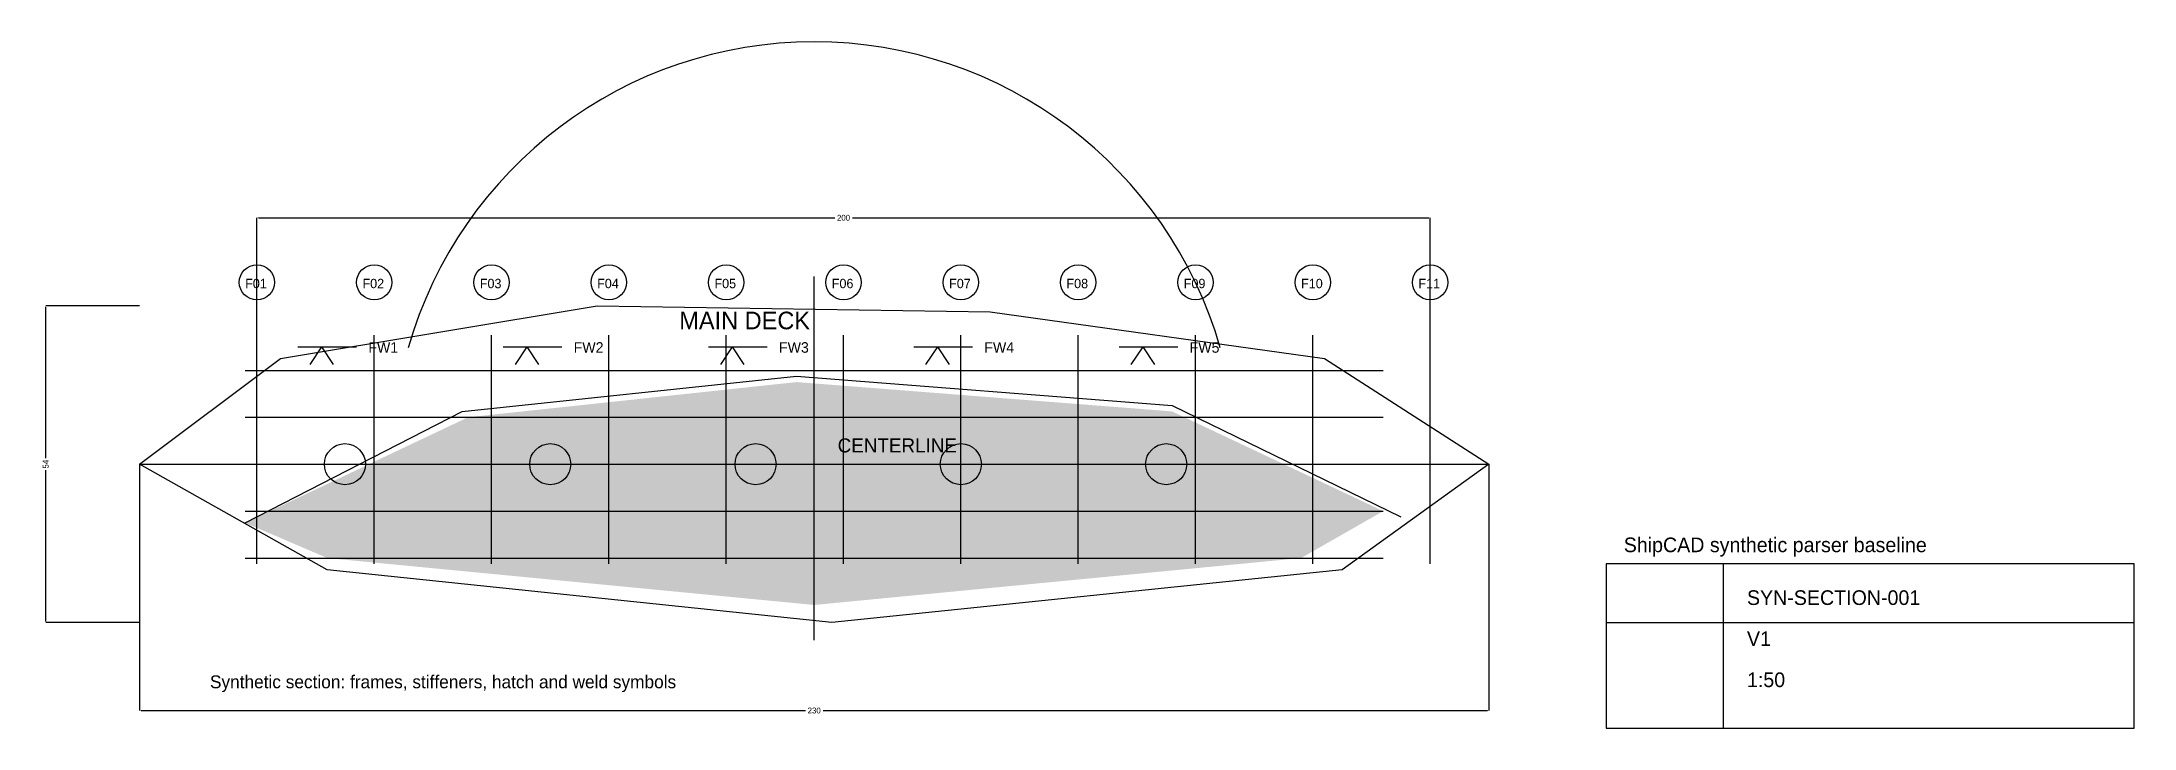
# Model space of a CAD drawing. Header units: metres. Extents: x -17 to 340, y -45 to 72.
import ezdxf

# ---------------------------------------------------------------- set-up
doc = ezdxf.new("R2010")
doc.units = ezdxf.units.M
for name, color, linetype in [('DIM-MAIN', 2, 'Continuous'), ('EQUIP-OUTLINE', 140, 'Continuous'), ('HATCH-SECTION', 8, 'Continuous'), ('S-CENTER', 6, 'Continuous'), ('S-FRAME', 3, 'Continuous'), ('S-HULL', 1, 'Continuous'), ('S-STIFFENER', 4, 'Continuous'), ('SYM-WELD', 1, 'Continuous'), ('TEXT-NOTE', 7, 'Continuous'), ('TITLE', 7, 'Continuous')]:
    doc.layers.add(name, color=color, linetype=linetype)
doc.dimstyles.get("Standard").update_dxf_attribs({"dimtxt": 2.5, "dimasz": 2.5, "dimexe": 1.25, "dimexo": 0.625, "dimtad": 1, "dimcen": 2.5, "dimazin": 3, "dimtfac": 1, "dimtmove": 0, "dimatfit": 3})

# ---------------------------------------------------------------- blocks, each defined once
blk = doc.blocks.new('FRAME_MARK')
at = {"layer": 'S-FRAME'}
blk.add_circle((0, 0), 3, dxfattribs=at)
blk.add_attdef('FRAME_NO', (-2, -1), '', height=1.6, dxfattribs=at)
blk = doc.blocks.new('WELD_SYMBOL')
at = {"layer": 'SYM-WELD'}
for p, q in [((0, 0), (10, 0)), ((4, 0), (2, -3)), ((4, 0), (6, -3))]:
    blk.add_line(p, q, dxfattribs=at)
blk.add_attdef('WELD_CODE', (12, -1), '', height=1.8, dxfattribs=at)
blk = doc.blocks.new('_CLOSEDFILLED')
at = {"color": 0, "linetype": 'BYBLOCK'}
blk.add_solid([(-1, 0.2), (0, 0), (-1, -0.2)], dxfattribs=at)
blk = doc.blocks.new('*D1')
for p, q in [((0, 0), (0, -42)), ((230, 0), (230, -42)), ((0.25, -42), (113.5, -42)), ((116.5, -42), (229.75, -42))]:
    blk.add_line(p, q)
at = {"layer": 'Defpoints'}
for p in [(0, 0), (230, 0), (0, -42)]:
    blk.add_point(p, dxfattribs=at)
at = {"layer": 'DIM-MAIN', "xscale": 0.25, "yscale": 0.25, "rotation": 180}
blk.add_blockref('_CLOSEDFILLED', (0, -42), dxfattribs=at)
at = {"layer": 'DIM-MAIN', "xscale": 0.25, "yscale": 0.25}
blk.add_blockref('_CLOSEDFILLED', (230, -42), dxfattribs=at)
at = {"layer": 'DIM-MAIN', "insert": (115, -42), "char_height": 1, "attachment_point": 5}
blk.add_mtext('230', dxfattribs=at)
blk = doc.blocks.new('*D2')
for p, q in [((0, 27), (-16, 27)), ((-16, 1), (-16, 26.75)), ((-16, -26.75), (-16, -1)), ((0, -27), (-16, -27))]:
    blk.add_line(p, q)
at = {"layer": 'Defpoints'}
for p in [(0, 27), (-16, -27), (0, -27)]:
    blk.add_point(p, dxfattribs=at)
at = {"layer": 'DIM-MAIN', "xscale": 0.25, "yscale": 0.25}
for p, rotation in [((-16, 27), 90), ((-16, -27), 270)]:
    blk.add_blockref('_CLOSEDFILLED', p, dxfattribs=dict(at, rotation=rotation))
at = {"layer": 'DIM-MAIN', "insert": (-16, 0), "char_height": 1, "attachment_point": 5, "rotation": 90}
blk.add_mtext('54', dxfattribs=at)
blk = doc.blocks.new('*D3')
for p, q in [((20, 22), (20, 42)), ((20.25, 42), (118.5, 42)), ((121.5, 42), (219.75, 42)), ((220, 22), (220, 42))]:
    blk.add_line(p, q)
at = {"layer": 'Defpoints'}
for p in [(20, 42), (20, 22), (220, 22)]:
    blk.add_point(p, dxfattribs=at)
at = {"layer": 'DIM-MAIN', "xscale": 0.25, "yscale": 0.25, "rotation": 180}
blk.add_blockref('_CLOSEDFILLED', (20, 42), dxfattribs=at)
at = {"layer": 'DIM-MAIN', "xscale": 0.25, "yscale": 0.25}
blk.add_blockref('_CLOSEDFILLED', (220, 42), dxfattribs=at)
at = {"layer": 'DIM-MAIN', "insert": (120, 42), "char_height": 1, "attachment_point": 5}
blk.add_mtext('200', dxfattribs=at)
blk = doc.blocks.new('TITLE_BLOCK')
at = {"layer": 'TITLE'}
for p, q in [((20, 0), (20, 28)), ((0, 18), (90, 18))]:
    blk.add_line(p, q, dxfattribs=at)
blk.add_lwpolyline([(0, 0), (90, 0), (90, 28), (0, 28), (0, 0)], dxfattribs=at)
for tag, p in [('DRAWING_NO', (24, 21)), ('REVISION', (24, 14)), ('SCALE', (24, 7))]:
    blk.add_attdef(tag, p, '', height=2.5, dxfattribs=at)

msp = doc.modelspace()

# ---------------------------------------------------------------- hatches: boundary and pattern name
at = {"layer": 'HATCH-SECTION'}
for points in [[(18, -10), (56, 8), (112, 14), (176, 9), (212, -8), (198, -16), (115, -24), (32, -16)], [(90, -5), (140, -5), (140, 5), (90, 5)]]:
    msp.add_hatch(color=8, dxfattribs=at).paths.add_polyline_path(points)

# ---------------------------------------------------------------- linework, layer by layer
at = {"layer": 'EQUIP-OUTLINE'}
for centre in [(35, 0), (70, 0), (105, 0), (140, 0), (175, 0)]:
    msp.add_circle(centre, 3.5, dxfattribs=at)
at = {"layer": 'S-CENTER'}
for p, q in [((115, -30), (115, 32)), ((0, 0), (230, 0))]:
    msp.add_line(p, q, dxfattribs=at)
at = {"layer": 'S-FRAME'}
for p, q in [((20, -17), (20, 22)), ((40, -17), (40, 22)), ((60, -17), (60, 22)), ((80, -17), (80, 22)), ((100, -17), (100, 22)), ((120, -17), (120, 22)), ((140, -17), (140, 22)), ((160, -17), (160, 22)), ((180, -17), (180, 22)), ((200, -17), (200, 22)), ((220, -17), (220, 22))]:
    msp.add_line(p, q, dxfattribs=at)
at = {"layer": 'S-HULL'}
msp.add_lwpolyline([(0, 0), (24, 18), (78, 27), (145, 26), (202, 18), (230, 0), (205, -18), (118, -27), (32, -18), (0, 0)], dxfattribs=at)
msp.add_arc((115, 0), 72, 16, 164, dxfattribs=at)
at = {"layer": 'S-STIFFENER'}
for p, q in [((18, 16), (212, 16)), ((18, 8), (212, 8)), ((18, -8), (212, -8)), ((18, -16), (212, -16))]:
    msp.add_line(p, q, dxfattribs=at)
msp.add_lwpolyline([(18, -10), (55, 9), (112, 15), (176, 10), (215, -9)], dxfattribs=at)

# ---------------------------------------------------------------- block references
at = {"layer": 'S-FRAME'}
for p, values in [((20, 31), {'FRAME_NO': 'F01'}), ((40, 31), {'FRAME_NO': 'F02'}), ((60, 31), {'FRAME_NO': 'F03'}), ((80, 31), {'FRAME_NO': 'F04'}), ((100, 31), {'FRAME_NO': 'F05'}), ((120, 31), {'FRAME_NO': 'F06'}), ((140, 31), {'FRAME_NO': 'F07'}), ((160, 31), {'FRAME_NO': 'F08'}), ((180, 31), {'FRAME_NO': 'F09'}), ((200, 31), {'FRAME_NO': 'F10'}), ((220, 31), {'FRAME_NO': 'F11'})]:
    msp.add_blockref('FRAME_MARK', p, dxfattribs=at).add_auto_attribs(values)
at = {"layer": 'SYM-WELD'}
for p, values in [((27, 20), {'WELD_CODE': 'FW1'}), ((62, 20), {'WELD_CODE': 'FW2'}), ((97, 20), {'WELD_CODE': 'FW3'}), ((132, 20), {'WELD_CODE': 'FW4'}), ((167, 20), {'WELD_CODE': 'FW5'})]:
    msp.add_blockref('WELD_SYMBOL', p, dxfattribs=at).add_auto_attribs(values)
at = {"layer": 'TITLE'}
msp.add_blockref('TITLE_BLOCK', (250, -45), dxfattribs=at).add_auto_attribs({'DRAWING_NO': 'SYN-SECTION-001', 'REVISION': 'V1', 'SCALE': '1:50'})

# ---------------------------------------------------------------- texts
at = {"layer": 'TEXT-NOTE'}
for s, height, p in [('MAIN DECK', 3, (92, 23)), ('CENTERLINE', 2.4, (119, 2))]:
    msp.add_text(s, height=height, dxfattribs=at).set_placement(p)
at = {"layer": 'TEXT-NOTE', "insert": (12, -36), "char_height": 2.2, "attachment_point": 1}
msp.add_mtext('Synthetic section: frames, stiffeners, hatch and weld symbols', dxfattribs=at)
at = {"layer": 'TITLE'}
msp.add_text('ShipCAD synthetic parser baseline', height=2.5, dxfattribs=at).set_placement((253, -15))

# ---------------------------------------------------------------- dimensions: what is measured, and where the dimension line sits
at = {"layer": 'DIM-MAIN'}
for base, p1, p2, picture, middle in [((20, 42), (20, 22), (220, 22), '*D3', (120, 42)), ((0, -42), (0, 0), (230, 0), '*D1', (115, -42))]:
    dim = msp.add_linear_dim(base=base, p1=p1, p2=p2, dimstyle='Standard', dxfattribs=at)
    dim.commit()
    dim.dimension.update_dxf_attribs({"geometry": picture, "text_midpoint": middle})
dim = msp.add_linear_dim(base=(-16, -27), p1=(0, -27), p2=(0, 27), angle=90, dimstyle='Standard', dxfattribs=at)
dim.commit()
dim.dimension.update_dxf_attribs({"geometry": '*D2', "text_midpoint": (-16, 0)})

doc.saveas('drawing.dxf')
